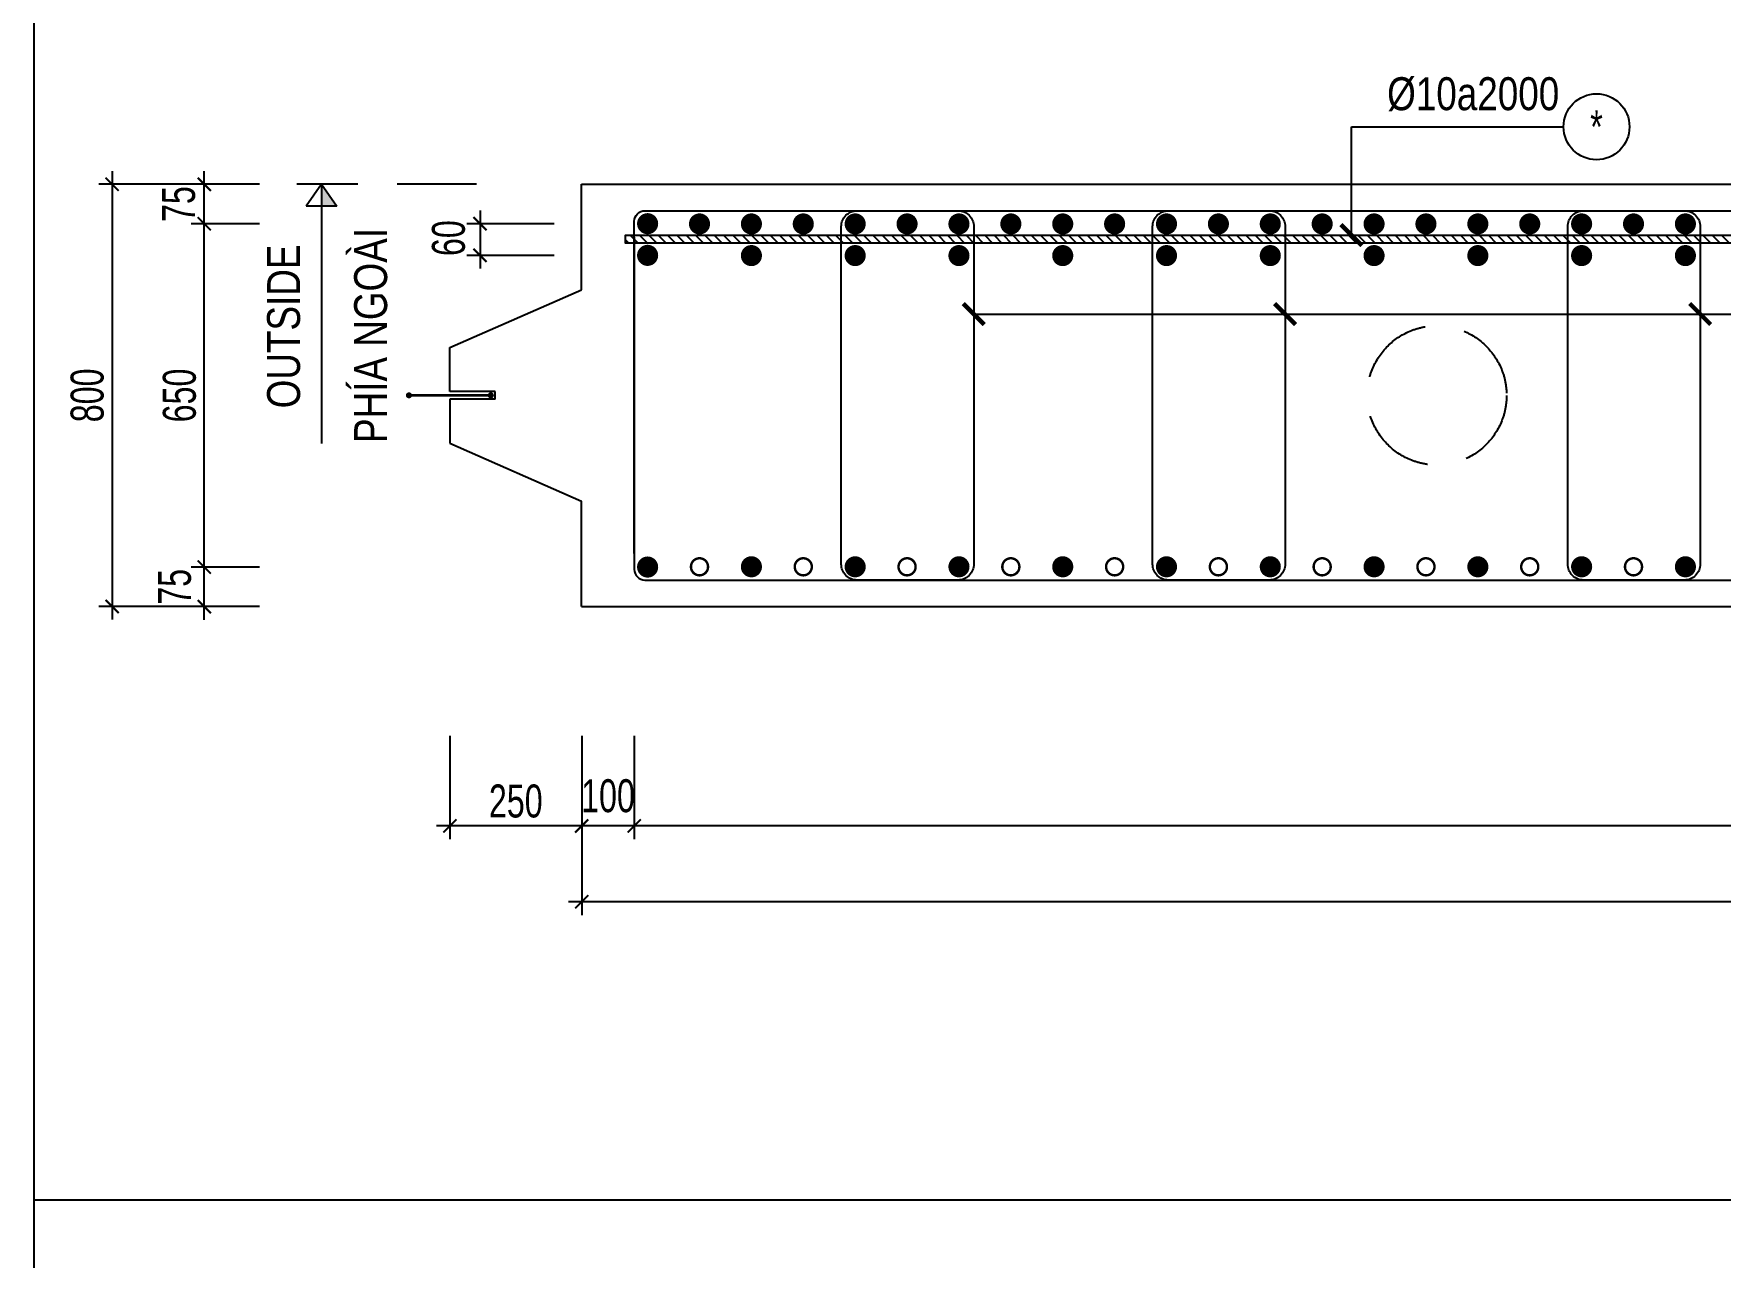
# Model space of a CAD drawing. Extents: x 21 to 2225438, y -14 to 594976.
# Drawn here: x 2213885 to 2217082, y 589306 to 591625 of the extents above; entities that cross this region are included whole.
import ezdxf
from ezdxf.enums import TextEntityAlignment as Align

# ---------------------------------------------------------------- set-up
doc = ezdxf.new("R2010")
doc.units = 0
doc.header["$LTSCALE"] = 1000
doc.header["$MEASUREMENT"] = 0
doc.header["$PDMODE"] = 3
doc.linetypes.add('HIDDEN', pattern=[0.375, 0.25, -0.125])
doc.layers.get('0').update_dxf_attribs({"linetype": 'CONTINUOUS'})
doc.layers.get('Defpoints').update_dxf_attribs({"linetype": 'CONTINUOUS'})
for name, color, linetype in [('CDC.02.DIM', 1, 'CONTINUOUS'), ('CDC.03.BORDER', 3, 'CONTINUOUS'), ('CDC.04.HIDDEN', 8, 'HIDDEN'), ('CDC.05.STEEL', 4, 'CONTINUOUS'), ('CDC.06.TEXT', 2, 'CONTINUOUS'), ('CDC.10.HATCH', 9, 'CONTINUOUS'), ('CDC.11.NOTE', 8, 'CONTINUOUS'), ('CDC.14.STEELNUM', 9, 'CONTINUOUS'), ('CDC.15.NOPLOT', 87, 'CONTINUOUS')]:
    doc.layers.add(name, color=color, linetype=linetype)
doc.styles.add('ARIAL', font='arial.ttf', dxfattribs={"width": 0.6})
doc.styles.add('SMTEXT', font='arial.ttf', dxfattribs={"width": 0.7})
doc.dimstyles.new('DIM25', dxfattribs={"dimscale": 25, "dimtxt": 2.5, "dimasz": 1, "dimexe": 1, "dimexo": 0, "dimgap": 0.6, "dimtad": 1, "dimdec": 0, "dimzin": 13, "dimdsep": 46, "dimtxsty": 'SMTEXT', "dimblk": 'ARCHTICK', "dimblk1": 'ARCHTICK', "dimblk2": 'DOT', "dimcen": 0, "dimdle": 1, "dimclrd": 1, "dimclre": 1, "dimclrt": 2, "dimadec": 0, "dimazin": 0, "dimtfac": 1, "dimtdec": 0, "dimtix": 1, "dimtmove": 2, "dimatfit": 3, "dimldrblk": 'DOT', "dimfxl": 1, "dimtolj": 1, "dimtzin": 13, "dimarcsym": 0})

# ---------------------------------------------------------------- blocks, each defined once
blk = doc.blocks.new('A$C06B26F25')
at = {"layer": 'CDC.03.BORDER'}
for p, q in [((704.6, 1583.4), (704.5, 1783.4)), ((954.1, 1474.2), (704.6, 1583.4)), ((954.1, 1390.9), (954.1, 1474.2)), ((868.2, 1375.9), (868.2, 1390.9)), ((868.2, 1390.9), (954.1, 1390.9)), ((868.2, 1375.9), (954.1, 1375.9)), ((954.1, 1375.9), (954.1, 1292.6)), ((954.1, 1292.6), (704.5, 1183.1)), ((704.4, 983.4), (704.5, 1183.1))]:
    blk.add_line(p, q, dxfattribs=at)
at = {"layer": 'CDC.03.BORDER', "const_width": 5.75}
for points in [[(876.5, 1380.5, -1), (876.5, 1386.3, -1)], [(1031.7, 1380.6, -1), (1031.7, 1386.3, -1)]]:
    blk.add_lwpolyline(points, format="xyb", close=True, dxfattribs=at)
at = {"layer": 'CDC.03.BORDER', "const_width": 5}
blk.add_lwpolyline([(1028.8, 1383.3), (879.4, 1383.4)], dxfattribs=at)
blk = doc.blocks.new('_ARCHTICK')
at = {"color": 0, "linetype": 'ByBlock', "const_width": 0.15}
blk.add_lwpolyline([(-0.5, -0.5), (0.5, 0.5)], dxfattribs=at)
blk = doc.blocks.new('*D99')
at = {"layer": 'CDC.02.DIM', "color": 1, "lineweight": -2, "transparency": 16777216}
for p, q in [((2215023.5, 590294.2), (2215023.5, 590098.6)), ((2220773.4, 590294.2), (2220773.4, 590098.6)), ((2220798.4, 590123.6), (2214998.5, 590123.6))]:
    blk.add_line(p, q, dxfattribs=at)
at = {"layer": 'Defpoints', "color": 0, "transparency": 16777216}
for p in [(2215023.5, 590294.2), (2220773.4, 590294.2), (2215023.5, 590123.6)]:
    blk.add_point(p, dxfattribs=at)
at = {"layer": 'CDC.02.DIM', "color": 1, "lineweight": -2, "transparency": 16777216, "xscale": 25, "yscale": 25, "zscale": 25, "rotation": 180}
blk.add_blockref('_ARCHTICK', (2215023.5, 590123.6), dxfattribs=at)
at = {"layer": 'CDC.02.DIM', "color": 1, "lineweight": -2, "transparency": 16777216, "xscale": 25, "yscale": 25, "zscale": 25}
blk.add_blockref('_ARCHTICK', (2220773.4, 590123.6), dxfattribs=at)
at = {"layer": 'CDC.02.DIM', "color": 2, "transparency": 16777216, "insert": (2217898.5, 590170.5), "char_height": 62.5, "attachment_point": 5, "style": 'SMTEXT'}
blk.add_mtext('\\A1;5750', dxfattribs=at)
blk = doc.blocks.new('_Dot')
at = {"color": 0, "linetype": 'ByBlock', "lineweight": -2}
blk.add_line((-0.5, 0), (-1, 0), dxfattribs=at)
at = {"color": 0, "linetype": 'ByBlock', "const_width": 0.5}
blk.add_lwpolyline([(-0.25, 0, 1), (0.25, 0, 1)], format="xyb", close=True, dxfattribs=at)
blk = doc.blocks.new('*D100')
at = {"layer": 'CDC.02.DIM', "color": 1, "lineweight": -2, "transparency": 16777216}
for p, q in [((2214923.9, 590294.2), (2214923.9, 590098.6)), ((2215023.5, 590294.2), (2215023.5, 590098.6)), ((2215048.5, 590123.6), (2214898.9, 590123.6))]:
    blk.add_line(p, q, dxfattribs=at)
at = {"layer": 'Defpoints', "color": 0, "transparency": 16777216}
for p in [(2214923.9, 590294.2), (2215023.5, 590294.2), (2214923.9, 590123.6)]:
    blk.add_point(p, dxfattribs=at)
at = {"layer": 'CDC.02.DIM', "color": 1, "lineweight": -2, "transparency": 16777216, "xscale": 25, "yscale": 25, "zscale": 25, "rotation": 180}
blk.add_blockref('_ARCHTICK', (2214923.9, 590123.6), dxfattribs=at)
at = {"layer": 'CDC.02.DIM', "color": 1, "lineweight": -2, "transparency": 16777216, "xscale": 25, "yscale": 25, "zscale": 25}
blk.add_blockref('_ARCHTICK', (2215023.5, 590123.6), dxfattribs=at)
at = {"layer": 'CDC.02.DIM', "color": 2, "transparency": 16777216, "insert": (2214973.7, 590180.5), "char_height": 62.5, "attachment_point": 5, "style": 'SMTEXT'}
blk.add_mtext('\\A1;100', dxfattribs=at)
blk = doc.blocks.new('*D101')
at = {"layer": 'CDC.02.DIM', "color": 1, "lineweight": -2, "transparency": 16777216}
for p, q in [((2214923.9, 590294.2), (2214923.9, 589954.8)), ((2220923.4, 590294.2), (2220923.4, 589954.8)), ((2220948.4, 589979.8), (2214898.9, 589979.8))]:
    blk.add_line(p, q, dxfattribs=at)
at = {"layer": 'Defpoints', "color": 0, "transparency": 16777216}
for p in [(2214923.9, 590294.2), (2220923.4, 590294.2), (2214923.9, 589979.8)]:
    blk.add_point(p, dxfattribs=at)
at = {"layer": 'CDC.02.DIM', "color": 1, "lineweight": -2, "transparency": 16777216, "xscale": 25, "yscale": 25, "zscale": 25, "rotation": 180}
blk.add_blockref('_ARCHTICK', (2214923.9, 589979.8), dxfattribs=at)
at = {"layer": 'CDC.02.DIM', "color": 1, "lineweight": -2, "transparency": 16777216, "xscale": 25, "yscale": 25, "zscale": 25}
blk.add_blockref('_ARCHTICK', (2220923.4, 589979.8), dxfattribs=at)
at = {"layer": 'CDC.02.DIM', "color": 2, "transparency": 16777216, "insert": (2217923.7, 590026.7), "char_height": 62.5, "attachment_point": 5, "style": 'SMTEXT'}
blk.add_mtext('\\A1;6000', dxfattribs=at)
blk = doc.blocks.new('*D102')
at = {"layer": 'CDC.02.DIM', "color": 1, "lineweight": -2, "transparency": 16777216}
for p, q in [((2214673.9, 590294.2), (2214673.9, 590098.6)), ((2214923.9, 590294.2), (2214923.9, 590098.6)), ((2214948.9, 590123.6), (2214648.9, 590123.6))]:
    blk.add_line(p, q, dxfattribs=at)
at = {"layer": 'Defpoints', "color": 0, "transparency": 16777216}
for p in [(2214673.9, 590294.2), (2214923.9, 590294.2), (2214673.9, 590123.6)]:
    blk.add_point(p, dxfattribs=at)
at = {"layer": 'CDC.02.DIM', "color": 1, "lineweight": -2, "transparency": 16777216, "xscale": 25, "yscale": 25, "zscale": 25, "rotation": 180}
blk.add_blockref('_ARCHTICK', (2214673.9, 590123.6), dxfattribs=at)
at = {"layer": 'CDC.02.DIM', "color": 1, "lineweight": -2, "transparency": 16777216, "xscale": 25, "yscale": 25, "zscale": 25}
blk.add_blockref('_ARCHTICK', (2214923.9, 590123.6), dxfattribs=at)
at = {"layer": 'CDC.02.DIM', "color": 2, "transparency": 16777216, "insert": (2214798.9, 590170.5), "char_height": 62.5, "attachment_point": 5, "style": 'SMTEXT'}
blk.add_mtext('\\A1;250', dxfattribs=at)
blk = doc.blocks.new('*D104')
at = {"layer": 'CDC.02.DIM', "color": 1, "lineweight": -2, "transparency": 16777216}
for p, q in [((2214731.1, 591290.1), (2214731.1, 591180.1)), ((2214871.5, 591265.1), (2214706.1, 591265.1)), ((2214871.5, 591205.1), (2214706.1, 591205.1))]:
    blk.add_line(p, q, dxfattribs=at)
at = {"layer": 'Defpoints', "color": 0, "transparency": 16777216}
for p in [(2214871.5, 591265.1), (2214731.1, 591205.1), (2214871.5, 591205.1)]:
    blk.add_point(p, dxfattribs=at)
at = {"layer": 'CDC.02.DIM', "color": 1, "lineweight": -2, "transparency": 16777216, "xscale": 25, "yscale": 25, "zscale": 25}
for p, rotation in [((2214731.1, 591265.1), 90), ((2214731.1, 591205.1), 270)]:
    blk.add_blockref('_ARCHTICK', p, dxfattribs=dict(at, rotation=rotation))
at = {"layer": 'CDC.02.DIM', "color": 2, "transparency": 16777216, "insert": (2214671.6, 591237.7), "char_height": 62.5, "attachment_point": 5, "rotation": 90, "style": 'SMTEXT'}
blk.add_mtext('\\A1;60', dxfattribs=at)
blk = doc.blocks.new('*D129')
at = {"layer": 'CDC.02.DIM', "color": 1, "lineweight": -2, "transparency": 16777216}
for p, q in [((2214033.8, 591364.7), (2214033.8, 590514.7)), ((2214313.1, 591339.7), (2214008.8, 591339.7)), ((2214313.1, 590539.7), (2214008.8, 590539.7))]:
    blk.add_line(p, q, dxfattribs=at)
at = {"layer": 'Defpoints', "color": 0, "transparency": 16777216}
for p in [(2214313.1, 591339.7), (2214033.8, 590539.7), (2214313.1, 590539.7)]:
    blk.add_point(p, dxfattribs=at)
at = {"layer": 'CDC.02.DIM', "color": 1, "lineweight": -2, "transparency": 16777216, "xscale": 25, "yscale": 25, "zscale": 25}
for p, rotation in [((2214033.8, 591339.7), 90), ((2214033.8, 590539.7), 270)]:
    blk.add_blockref('_ARCHTICK', p, dxfattribs=dict(at, rotation=rotation))
at = {"layer": 'CDC.02.DIM', "color": 2, "transparency": 16777216, "insert": (2213986.8, 590939.7), "char_height": 62.5, "attachment_point": 5, "rotation": 90, "style": 'SMTEXT'}
blk.add_mtext('\\A1;800', dxfattribs=at)
blk = doc.blocks.new('*D130')
at = {"layer": 'CDC.02.DIM', "color": 1, "lineweight": -2, "transparency": 16777216}
for p, q in [((2214208.5, 590589.3), (2214208.5, 591289.8)), ((2214313.1, 591264.8), (2214183.5, 591264.8)), ((2214313.1, 590614.3), (2214183.5, 590614.3))]:
    blk.add_line(p, q, dxfattribs=at)
at = {"layer": 'Defpoints', "color": 0, "transparency": 16777216}
for p in [(2214208.5, 591264.8), (2214313.1, 591264.8), (2214313.1, 590614.3)]:
    blk.add_point(p, dxfattribs=at)
at = {"layer": 'CDC.02.DIM', "color": 1, "lineweight": -2, "transparency": 16777216, "xscale": 25, "yscale": 25, "zscale": 25}
for p, rotation in [((2214208.5, 591264.8), 90), ((2214208.5, 590614.3), 270)]:
    blk.add_blockref('_ARCHTICK', p, dxfattribs=dict(at, rotation=rotation))
at = {"layer": 'CDC.02.DIM', "color": 2, "transparency": 16777216, "insert": (2214161.6, 590939.5), "char_height": 62.5, "attachment_point": 5, "rotation": 90, "style": 'SMTEXT'}
blk.add_mtext('\\A1;650', dxfattribs=at)
blk = doc.blocks.new('*D131')
at = {"layer": 'CDC.02.DIM', "color": 1, "lineweight": -2, "transparency": 16777216}
for p, q in [((2214208.5, 591239.8), (2214208.5, 591364.7)), ((2214313.1, 591339.7), (2214183.5, 591339.7)), ((2214313.1, 591264.8), (2214183.5, 591264.8))]:
    blk.add_line(p, q, dxfattribs=at)
at = {"layer": 'Defpoints', "color": 0, "transparency": 16777216}
for p in [(2214208.5, 591339.7), (2214313.1, 591339.7), (2214313.1, 591264.8)]:
    blk.add_point(p, dxfattribs=at)
at = {"layer": 'CDC.02.DIM', "color": 1, "lineweight": -2, "transparency": 16777216, "xscale": 25, "yscale": 25, "zscale": 25}
for p, rotation in [((2214208.5, 591339.7), 90), ((2214208.5, 591264.8), 270)]:
    blk.add_blockref('_ARCHTICK', p, dxfattribs=dict(at, rotation=rotation))
at = {"layer": 'CDC.02.DIM', "color": 2, "transparency": 16777216, "insert": (2214160.1, 591302.2), "char_height": 62.5, "attachment_point": 5, "rotation": 90, "style": 'SMTEXT'}
blk.add_mtext('\\A1;75', dxfattribs=at)
blk = doc.blocks.new('*D132')
at = {"layer": 'CDC.02.DIM', "color": 1, "lineweight": -2, "transparency": 16777216}
for p, q in [((2214208.5, 590514.3), (2214208.5, 590639.3)), ((2214313.1, 590614.3), (2214183.5, 590614.3)), ((2214313.1, 590539.3), (2214183.5, 590539.3))]:
    blk.add_line(p, q, dxfattribs=at)
at = {"layer": 'Defpoints', "color": 0, "transparency": 16777216}
for p in [(2214208.5, 590614.3), (2214313.1, 590614.3), (2214313.1, 590539.3)]:
    blk.add_point(p, dxfattribs=at)
at = {"layer": 'CDC.02.DIM', "color": 1, "lineweight": -2, "transparency": 16777216, "xscale": 25, "yscale": 25, "zscale": 25}
for p, rotation in [((2214208.5, 590614.3), 90), ((2214208.5, 590539.3), 270)]:
    blk.add_blockref('_ARCHTICK', p, dxfattribs=dict(at, rotation=rotation))
at = {"layer": 'CDC.02.DIM', "color": 2, "transparency": 16777216, "insert": (2214152.3, 590576.8), "char_height": 62.5, "attachment_point": 5, "rotation": 90, "style": 'SMTEXT'}
blk.add_mtext('\\A1;75', dxfattribs=at)

msp = doc.modelspace()

# ---------------------------------------------------------------- hatches: boundary and pattern name
at = {"layer": 'CDC.10.HATCH'}
h = msp.add_hatch(dxfattribs=at)
h.set_pattern_fill('ANSI31', color=256, scale=100, style=0)
h.set_pattern_definition([(135, (4435620.045, 209947.725), (8.838834765, 8.838834765), [])])
h.paths.add_polyline_path([(2215006.89, 591228.38), (2215006.89, 591243.38), (2220781.59, 591243.38), (2220781.59, 591228.38)])

# ---------------------------------------------------------------- linework, layer by layer
at = {"layer": 'CDC.03.BORDER'}
for p, q in [((2214923.44, 591339.71), (2220923.39, 591339.71)), ((2214923.53, 590539.71), (2220923.58, 590539.71))]:
    msp.add_line(p, q, dxfattribs=at)
msp.add_lwpolyline([(2221734.83, 594531.21), (2213885.21, 594531.21), (2213885.21, 579589.07), (2221734.83, 579589.07)], close=True, dxfattribs=at)
msp.add_lwpolyline([(2221734.83, 594531.21), (2213885.21, 594531.21), (2213885.21, 579589.07), (2221734.83, 579589.07)], close=True, dxfattribs=at)
at = {"layer": 'CDC.04.HIDDEN', "ltscale": 0.6}
msp.add_line((2214724.36, 591339.71), (2214383.78, 591339.71), dxfattribs=at)
msp.add_circle((2216544.8, 590939.71), 132, dxfattribs=at)
at = {"layer": 'CDC.05.STEEL'}
for points in [[(2215023.51, 590639.71), (2215023.51, 591269.71, -0.4142136), (2215043.51, 591289.71), (2220770.4, 591289.71, -0.6456933), (2220785.41, 591256.49), (2220203.53, 590596.49, -0.2152933), (2220188.53, 590589.71), (2219993.84, 590589.71)], [(2215023.51, 591239.71), (2215023.51, 590609.71, 0.4142136), (2215043.51, 590589.71), (2220770.4, 590589.71, 0.6456933), (2220785.41, 590622.94), (2220203.53, 591282.94, 0.2152933), (2220188.53, 591289.71), (2219993.84, 591289.71)]]:
    msp.add_lwpolyline(points, format="xyb", dxfattribs=at)
for points in [[(2215666.98, 591259.71), (2215666.98, 590619.71, -0.4142136), (2215636.98, 590589.71), (2215445.86, 590589.71, -0.4142136), (2215415.86, 590619.71), (2215415.86, 591259.71, -0.4142136), (2215445.86, 591289.71), (2215636.98, 591289.71, -0.4142136)], [(2216257.09, 591259.71), (2216257.09, 590619.71, -0.4142136), (2216227.09, 590589.71), (2216035.96, 590589.71, -0.4142136), (2216005.96, 590619.71), (2216005.96, 591259.71, -0.4142136), (2216035.96, 591289.71), (2216227.09, 591289.71, -0.4142136)], [(2217043.89, 591259.71), (2217043.89, 590619.71, -0.4142136), (2217013.89, 590589.71), (2216822.77, 590589.71, -0.4142136), (2216792.77, 590619.71), (2216792.77, 591259.71, -0.4142136), (2216822.77, 591289.71), (2217013.89, 591289.71, -0.4142136)]]:
    msp.add_lwpolyline(points, format="xyb", close=True, dxfattribs=at)
for points, const_width in [([(2215055.85, 591272.15, 1), (2215041.71, 591258.01, 1)], 20), ([(2215154.2, 591271.68, 1), (2215140.06, 591257.54, 1)], 20), ([(2215163.32, 591264.61, 1), (2215130.94, 591264.61, 1)], 4.57), ([(2215252.55, 591271.68, 1), (2215238.41, 591257.54, 1)], 20), ([(2215261.67, 591264.61, 1), (2215229.29, 591264.61, 1)], 4.57), ([(2215350.91, 591271.68, 1), (2215336.76, 591257.54, 1)], 20), ([(2215360.02, 591264.61, 1), (2215327.65, 591264.61, 1)], 4.57), ([(2215449.26, 591271.68, 1), (2215435.11, 591257.54, 1)], 20), ([(2215458.37, 591264.61, 1), (2215426, 591264.61, 1)], 4.57), ([(2215547.61, 591271.68, 1), (2215533.46, 591257.54, 1)], 20), ([(2215556.72, 591264.61, 1), (2215524.35, 591264.61, 1)], 4.57), ([(2215645.96, 591271.68, 1), (2215631.82, 591257.54, 1)], 20), ([(2215655.07, 591264.61, 1), (2215622.7, 591264.61, 1)], 4.57), ([(2215744.31, 591271.68, 1), (2215730.17, 591257.54, 1)], 20), ([(2215753.43, 591264.61, 1), (2215721.05, 591264.61, 1)], 4.57), ([(2215842.66, 591271.68, 1), (2215828.52, 591257.54, 1)], 20), ([(2215851.78, 591264.61, 1), (2215819.4, 591264.61, 1)], 4.57), ([(2215941.01, 591271.68, 1), (2215926.87, 591257.54, 1)], 20), ([(2215950.13, 591264.61, 1), (2215917.75, 591264.61, 1)], 4.57), ([(2216039.36, 591271.68, 1), (2216025.22, 591257.54, 1)], 20), ([(2216048.48, 591264.61, 1), (2216016.1, 591264.61, 1)], 4.57), ([(2216137.71, 591271.68, 1), (2216123.57, 591257.54, 1)], 20), ([(2216146.83, 591264.61, 1), (2216114.45, 591264.61, 1)], 4.57), ([(2216236.06, 591271.68, 1), (2216221.92, 591257.54, 1)], 20), ([(2216245.18, 591264.61, 1), (2216212.8, 591264.61, 1)], 4.57), ([(2216334.41, 591271.68, 1), (2216320.27, 591257.54, 1)], 20), ([(2216343.53, 591264.61, 1), (2216311.15, 591264.61, 1)], 4.57), ([(2216432.76, 591271.68, 1), (2216418.62, 591257.54, 1)], 20), ([(2216441.88, 591264.61, 1), (2216409.5, 591264.61, 1)], 4.57), ([(2216531.11, 591271.68, 1), (2216516.97, 591257.54, 1)], 20), ([(2216540.23, 591264.61, 1), (2216507.85, 591264.61, 1)], 4.57), ([(2216629.46, 591271.68, 1), (2216615.32, 591257.54, 1)], 20), ([(2216638.58, 591264.61, 1), (2216606.21, 591264.61, 1)], 4.57), ([(2216727.82, 591271.68, 1), (2216713.67, 591257.54, 1)], 20), ([(2216736.93, 591264.61, 1), (2216704.56, 591264.61, 1)], 4.57), ([(2216826.17, 591271.68, 1), (2216812.02, 591257.54, 1)], 20), ([(2216835.28, 591264.61, 1), (2216802.91, 591264.61, 1)], 4.57), ([(2216924.52, 591271.68, 1), (2216910.37, 591257.54, 1)], 20), ([(2216933.63, 591264.61, 1), (2216901.26, 591264.61, 1)], 4.57), ([(2217022.87, 591271.68, 1), (2217008.73, 591257.54, 1)], 20), ([(2217031.99, 591264.61, 1), (2216999.61, 591264.61, 1)], 4.57), ([(2215055.85, 591212.15, 1), (2215041.71, 591198.01, 1)], 20), ([(2215252.55, 591211.68, 1), (2215238.41, 591197.54, 1)], 20), ([(2215449.26, 591211.68, 1), (2215435.11, 591197.54, 1)], 20), ([(2215645.96, 591211.68, 1), (2215631.82, 591197.54, 1)], 20), ([(2215842.66, 591211.68, 1), (2215828.52, 591197.54, 1)], 20), ([(2216039.36, 591211.68, 1), (2216025.22, 591197.54, 1)], 20), ([(2216236.06, 591211.68, 1), (2216221.92, 591197.54, 1)], 20), ([(2216432.76, 591211.68, 1), (2216418.62, 591197.54, 1)], 20), ([(2216629.46, 591211.68, 1), (2216615.32, 591197.54, 1)], 20), ([(2216826.17, 591211.68, 1), (2216812.02, 591197.54, 1)], 20), ([(2217022.87, 591211.68, 1), (2217008.73, 591197.54, 1)], 20), ([(2215261.67, 591204.61, 1), (2215229.29, 591204.61, 1)], 4.57), ([(2215458.37, 591204.61, 1), (2215426, 591204.61, 1)], 4.57), ([(2215655.07, 591204.61, 1), (2215622.7, 591204.61, 1)], 4.57), ([(2215851.78, 591204.61, 1), (2215819.4, 591204.61, 1)], 4.57), ([(2216048.48, 591204.61, 1), (2216016.1, 591204.61, 1)], 4.57), ([(2216245.18, 591204.61, 1), (2216212.8, 591204.61, 1)], 4.57), ([(2216441.88, 591204.61, 1), (2216409.5, 591204.61, 1)], 4.57), ([(2216638.58, 591204.61, 1), (2216606.21, 591204.61, 1)], 4.57), ([(2216835.28, 591204.61, 1), (2216802.91, 591204.61, 1)], 4.57), ([(2217031.99, 591204.61, 1), (2216999.61, 591204.61, 1)], 4.57), ([(2215055.85, 590607.28, -1), (2215041.71, 590621.42, -1)], 20), ([(2215163.32, 590614.82, -1), (2215130.94, 590614.82, -1)], 4.57), ([(2215252.55, 590607.75, -1), (2215238.41, 590621.89, -1)], 20), ([(2215261.67, 590614.82, -1), (2215229.29, 590614.82, -1)], 4.57), ([(2215360.02, 590614.82, -1), (2215327.65, 590614.82, -1)], 4.57), ([(2215449.26, 590607.75, -1), (2215435.11, 590621.89, -1)], 20), ([(2215458.37, 590614.82, -1), (2215426, 590614.82, -1)], 4.57), ([(2215556.72, 590614.82, -1), (2215524.35, 590614.82, -1)], 4.57), ([(2215645.96, 590607.75, -1), (2215631.82, 590621.89, -1)], 20), ([(2215655.07, 590614.82, -1), (2215622.7, 590614.82, -1)], 4.57), ([(2215753.43, 590614.82, -1), (2215721.05, 590614.82, -1)], 4.57), ([(2215842.66, 590607.75, -1), (2215828.52, 590621.89, -1)], 20), ([(2215851.78, 590614.82, -1), (2215819.4, 590614.82, -1)], 4.57), ([(2215950.13, 590614.82, -1), (2215917.75, 590614.82, -1)], 4.57), ([(2216039.36, 590607.75, -1), (2216025.22, 590621.89, -1)], 20), ([(2216048.48, 590614.82, -1), (2216016.1, 590614.82, -1)], 4.57), ([(2216146.83, 590614.82, -1), (2216114.45, 590614.82, -1)], 4.57), ([(2216236.06, 590607.75, -1), (2216221.92, 590621.89, -1)], 20), ([(2216245.18, 590614.82, -1), (2216212.8, 590614.82, -1)], 4.57), ([(2216343.53, 590614.82, -1), (2216311.15, 590614.82, -1)], 4.57), ([(2216432.76, 590607.75, -1), (2216418.62, 590621.89, -1)], 20), ([(2216441.88, 590614.82, -1), (2216409.5, 590614.82, -1)], 4.57), ([(2216540.23, 590614.82, -1), (2216507.85, 590614.82, -1)], 4.57), ([(2216629.46, 590607.75, -1), (2216615.32, 590621.89, -1)], 20), ([(2216638.58, 590614.82, -1), (2216606.21, 590614.82, -1)], 4.57), ([(2216736.93, 590614.82, -1), (2216704.56, 590614.82, -1)], 4.57), ([(2216826.17, 590607.75, -1), (2216812.02, 590621.89, -1)], 20), ([(2216835.28, 590614.82, -1), (2216802.91, 590614.82, -1)], 4.57), ([(2216933.63, 590614.82, -1), (2216901.26, 590614.82, -1)], 4.57), ([(2217022.87, 590607.75, -1), (2217008.73, 590621.89, -1)], 20), ([(2217031.99, 590614.82, -1), (2216999.61, 590614.82, -1)], 4.57)]:
    msp.add_lwpolyline(points, format="xyb", close=True, dxfattribs=dict(at, const_width=const_width))
msp.add_lwpolyline([(2220781.59, 591243.38), (2220781.59, 591228.38), (2215006.89, 591228.38), (2215006.89, 591243.38), (2220781.59, 591243.38)], dxfattribs=at)
at = {"layer": 'CDC.11.NOTE', "lineweight": -2, "ltscale": 5}
for p, q in [((2216382.69, 591237.78), (2216382.69, 591448.79)), ((2216382.69, 591448.79), (2216784.8, 591448.79)), ((2215666.98, 591093.79), (2220136.69, 591093.79))]:
    msp.add_line(p, q, dxfattribs=at)
at = {"layer": 'CDC.11.NOTE'}
for p, q in [((2214430.85, 591339.71), (2214401.85, 591298.33)), ((2214430.85, 591339.71), (2214459.85, 591298.33)), ((2214430.85, 591339.71), (2214430.85, 590848.28)), ((2214459.85, 591298.33), (2214401.85, 591298.33))]:
    msp.add_line(p, q, dxfattribs=at)
for points in [[(2216362.78, 591263.29, 8.4, 8.4, 0), (2216402.6, 591223.47, 12, 12, 0)], [(2215647.08, 591113.7, 8.4, 8.4, 0), (2215686.89, 591073.88, 12, 12, 0)], [(2216237.18, 591113.7, 8.4, 8.4, 0), (2216277, 591073.88, 12, 12, 0)], [(2217023.99, 591113.7, 8.4, 8.4, 0), (2217063.8, 591073.88, 12, 12, 0)]]:
    msp.add_lwpolyline(points, format="xyseb", dxfattribs=at)
msp.add_solid([(2214459.85, 591298.33), (2214430.85, 591339.71), (2214430.85, 591298.33), (2214430.85, 591339.71)], dxfattribs=at)
at = {"layer": 'CDC.14.STEELNUM'}
msp.add_circle((2216847.3, 591448.79), 62.5, dxfattribs=at)
at = {"layer": 'CDC.15.NOPLOT'}
msp.add_line((2221734.83, 589414.45), (2213885.21, 589414.45), dxfattribs=at)
at = {"layer": 'Defpoints', "linetype": 'HIDDEN'}
msp.add_line((2221734.83, 589414.45), (2213885.21, 589414.45), dxfattribs=at)
msp.add_line((2221734.83, 589414.45), (2213885.21, 589414.45), dxfattribs=at)

# ---------------------------------------------------------------- block references
at = {"layer": 'CDC.05.STEEL', "xscale": -1}
msp.add_blockref('A$C06B26F25', (2215628.04, 589556.32), dxfattribs=at)

# ---------------------------------------------------------------- texts
at = {"layer": 'CDC.06.TEXT', "style": 'ARIAL', "width": 0.8}
msp.add_text('%%C10a2000', height=62.5, dxfattribs=at).set_placement((2216613.6, 591511.52), align=Align.MIDDLE)
for s, p in [('PHÍA NGOÀI', (2214516.06, 591053.23)), ('OUTSIDE', (2214358.72, 591070.37))]:
    msp.add_text(s, height=62.5, rotation=90, dxfattribs=at).set_placement(p, align=Align.MIDDLE)
at = {"layer": 'CDC.14.STEELNUM', "style": 'ARIAL', "width": 0.7}
msp.add_text('*', height=62.5, dxfattribs=at).set_placement((2216847.27, 591448.79), align=Align.MIDDLE_CENTER)

# ---------------------------------------------------------------- dimensions: what is measured, and where the dimension line sits
at = {"layer": 'CDC.02.DIM'}
for base, p1, p2, angle, picture, middle in [((2214033.76, 590539.71), (2214313.06, 591339.71), (2214313.06, 590539.71), 270, '*D129', (2213986.84, 590939.71)), ((2214208.52504, 591264.76982), (2214313.05676, 590614.26984), (2214313.05676, 591264.76982), 270, '*D130', (2214161.61423, 590939.51983)), ((2214673.94, 590123.64), (2214923.91, 590294.19), (2214673.94, 590294.19), 180, '*D102', (2214798.92, 590170.55)), ((2214923.91, 589979.83), (2220923.44, 590294.19), (2214923.91, 590294.19), 180, '*D101', (2217923.67, 590026.74)), ((2215023.51, 590123.64), (2220773.44, 590294.19), (2215023.51, 590294.19), 180, '*D99', (2217898.48, 590170.55))]:
    dim = msp.add_linear_dim(base=base, p1=p1, p2=p2, angle=angle, dimstyle='DIM25', dxfattribs=at)
    dim.commit()
    dim.dimension.update_dxf_attribs({"geometry": picture, "text_midpoint": middle})
for base, p1, p2, angle, picture, middle in [((2214208.53, 591339.71), (2214313.06, 591264.77), (2214313.06, 591339.71), 90, '*D131', (2214160.09, 591302.24)), ((2214731.09, 591205.08), (2214871.49, 591265.08), (2214871.49, 591205.08), 90, '*D104', (2214671.62, 591237.73)), ((2214208.53, 590614.27), (2214313.06, 590539.32), (2214313.06, 590614.27), 90, '*D132', (2214152.31, 590576.8)), ((2214923.91, 590123.64), (2215023.51, 590294.19), (2214923.91, 590294.19), 180, '*D100', (2214973.71, 590180.55))]:
    dim = msp.add_linear_dim(base=base, p1=p1, p2=p2, angle=angle, dimstyle='DIM25', dxfattribs=at)
    dim.commit()
    dim.dimension.update_dxf_attribs({"geometry": picture, "text_midpoint": middle, "dimtype": 160})

doc.saveas('drawing.dxf')
